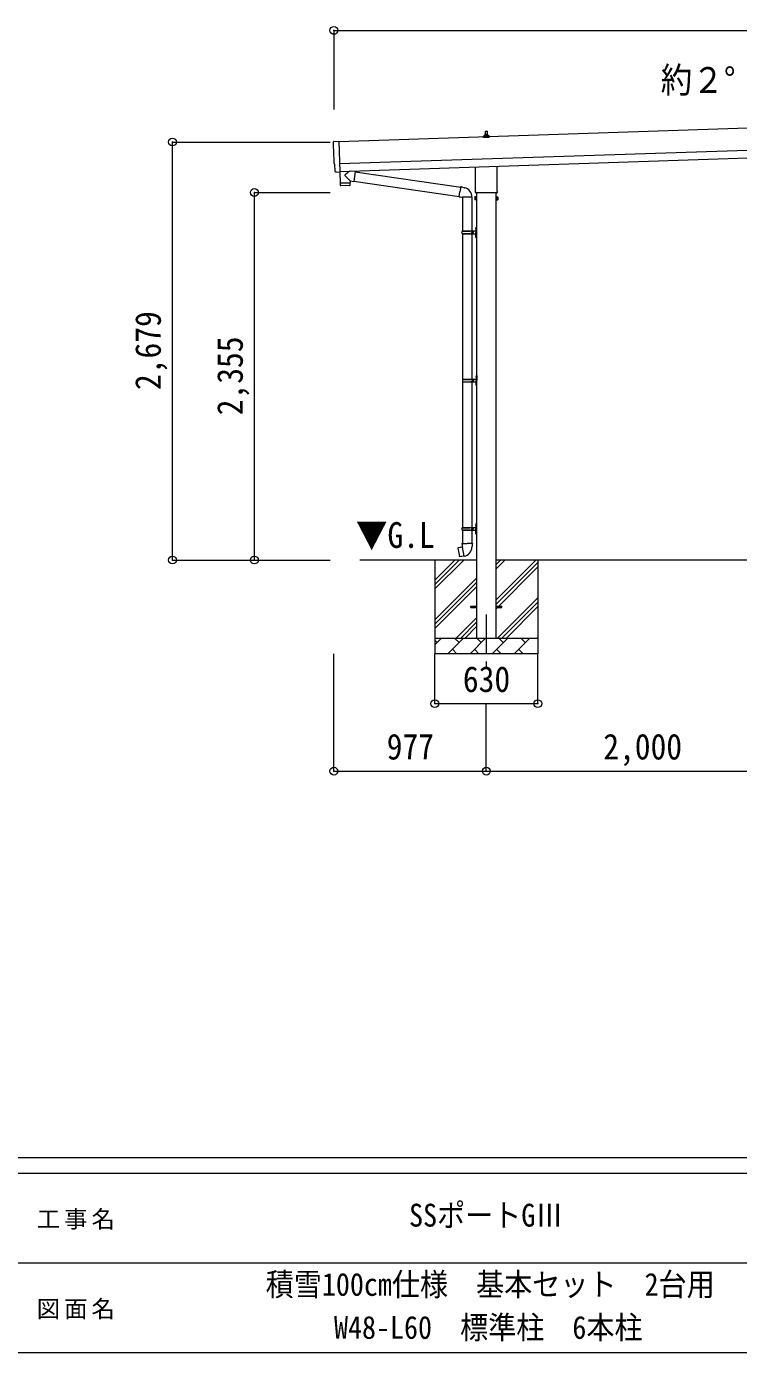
# Model space of a CAD drawing. Units: millimetres at full size, sheet at 1:50; some dimension numbers follow another scale. Extents: x -14053 to 14053, y -9700 to 9700.
# Drawn here: x -682 to 3882, y -9700 to -1203 of the extents above; entities that cross this region are included whole.
import ezdxf
from ezdxf.enums import TextEntityAlignment as Align

# ---------------------------------------------------------------- set-up
doc = ezdxf.new("R2010")
doc.units = ezdxf.units.MM
doc.header["$LTSCALE"] = 50
doc.header["$PDMODE"] = 32
doc.header["$PDSIZE"] = 50
doc.linetypes.add('CHAIN1', pattern=[8, 5, -1, 1, -1])
for name, color, linetype, lineweight in [('0-0_0', 7, 'Continuous', 9), ('0-1_Defpoints', 4, 'Continuous', 9), ('0-2_TEXT1', 7, 'Continuous', 9), ('0-6_PARTS1', 6, 'Continuous', 9), ('F-0', 7, 'Continuous', 9)]:
    doc.layers.add(name, color=color, linetype=linetype, lineweight=lineweight)
doc.styles.add('ＭＳ ゴシック', font='')
doc.styles.get('ＭＳ ゴシック').set_extended_font_data('MS Gothic')

msp = doc.modelspace()

# ---------------------------------------------------------------- linework, layer by layer
at = {"layer": '0-0_0'}
for p, q in [((2203.27, -4621.86), (1455.11, -4621.86)), ((1935.77, -4621.86), (1935.77, -5221.86)), ((1935.77, -4806.91), (2120.82, -4621.86)), ((1935.77, -4778.63), (2092.54, -4621.86)), ((1935.77, -4750.34), (2064.25, -4621.86)), ((2328.27, -4876.96), (2583.37, -4621.86)), ((2328.27, -4678.97), (2385.38, -4621.86)), ((2328.27, -4650.68), (2357.09, -4621.86)), ((4203.27, -4621.86), (2328.27, -4621.86)), ((2328.27, -4905.24), (2595.77, -4637.74)), ((2328.27, -4933.53), (2595.77, -4666.03)), ((2595.77, -4621.86), (2595.77, -5221.86)), ((1935.77, -5004.9), (2203.27, -4737.4)), ((1935.77, -5033.18), (2203.27, -4765.68)), ((1935.77, -5061.47), (2203.27, -4793.97)), ((2337.93, -5121.86), (2595.77, -4864.02)), ((2366.21, -5121.86), (2595.77, -4892.3)), ((2394.49, -5121.86), (2595.77, -4920.59)), ((2073.37, -5121.86), (2203.27, -4991.96)), ((2101.65, -5121.86), (2203.27, -5020.24)), ((2129.94, -5121.86), (2203.27, -5048.53)), ((1935.77, -5121.86), (2595.77, -5121.86)), ((1935.77, -5164.75), (1978.66, -5121.86)), ((1950.11, -5150.41), (1935.77, -5136.07)), ((2020.08, -5221.86), (2120.08, -5121.86)), ((2091.53, -5150.41), (2062.98, -5121.86)), ((2161.5, -5221.86), (2261.5, -5121.86)), ((2232.95, -5150.41), (2204.4, -5121.86)), ((2302.93, -5221.86), (2402.93, -5121.86)), ((2374.37, -5150.41), (2345.82, -5121.86)), ((2444.35, -5221.86), (2544.35, -5121.86)), ((2515.79, -5150.41), (2487.24, -5121.86)), ((2592.48, -5121.86), (2595.77, -5118.58)), ((2595.77, -5221.86), (1935.77, -5221.86)), ((2048.64, -5193.31), (2077.19, -5221.86)), ((2190.06, -5193.31), (2218.61, -5221.86)), ((2331.48, -5193.31), (2360.03, -5221.86)), ((2472.9, -5193.31), (2501.45, -5221.86))]:
    msp.add_line(p, q, dxfattribs=at)
at = {"layer": '0-1_Defpoints'}
for p, q in [((7213.13, -1745.25), (1320.12, -1941.68)), ((1288.46, -1939.3), (1319.95, -1936.59)), ((1319.95, -1936.59), (1326.55, -2134.34)), ((1324.79, -2081.6), (7217.8, -1885.17)), ((1326.45, -2131.57), (7219.46, -1935.14)), ((2247.52, -1913.1), (2247.52, -1905.38)), ((2284.02, -1913.1), (2247.52, -1913.1)), ((2247.9, -1904.6), (2283.64, -1904.6)), ((2248.28, -1904.41), (2255, -1902.78)), ((2255.39, -1902.6), (2276.15, -1902.6)), ((2255.77, -1901.81), (2255.77, -1897.6)), ((2256.77, -1897.6), (2274.77, -1897.6)), ((2259.77, -1897.6), (2260.5, -1874.07)), ((2261.49, -1873.1), (2270.04, -1873.1)), ((2271.04, -1874.07), (2271.77, -1897.6)), ((2275.77, -1901.81), (2275.77, -1897.6)), ((2283.25, -1904.41), (2276.53, -1902.78)), ((2284.02, -1913.1), (2284.02, -1905.38)), ((1295.53, -2085.96), (1294.93, -2085.98)), ((1297.09, -2132.97), (1295.53, -2085.96)), ((2197.47, -2257.09), (2197.47, -2102.54)), ((2334.07, -2097.99), (2334.07, -2257.09)), ((1306.96, -2135.99), (1300.03, -2135.86)), ((1307.69, -2135.7), (1308.33, -2135.04)), ((1308.33, -2135.04), (1326.58, -2135.34)), ((1326.55, -2134.34), (1326.58, -2135.34)), ((2191.77, -2295.36), (2192.53, -2294.04)), ((2195.77, -2265.86), (2195.77, -2260.36)), ((2333.71, -2269.36), (2197.83, -2269.36)), ((2203.27, -2269.36), (2203.27, -5121.86)), ((2328.27, -5121.86), (2328.27, -2269.36)), ((2335.77, -2260.36), (2335.77, -2265.86)), ((2339.77, -2295.36), (2339.01, -2294.04)), ((2191.77, -2295.36), (2191.77, -2312.36)), ((2191.77, -2312.36), (2192.53, -2313.67)), ((2198.77, -2298.95), (2192.53, -2298.95)), ((2198.77, -2308.77), (2192.53, -2308.77)), ((2198.77, -2313.67), (2192.53, -2313.67)), ((2201.27, -2313.06), (2198.77, -2313.06)), ((2330.27, -2313.06), (2332.77, -2313.06)), ((2332.77, -2298.95), (2339.01, -2298.95)), ((2332.77, -2308.77), (2339.01, -2308.77)), ((2332.77, -2313.67), (2339.01, -2313.67)), ((2339.77, -2312.36), (2339.01, -2313.67)), ((2339.77, -2295.36), (2339.77, -2312.36)), ((2165.77, -4917.36), (2203.27, -4917.36)), ((2165.77, -4926.36), (2165.77, -4917.36)), ((2165.77, -4926.36), (2203.27, -4926.36)), ((2328.27, -4917.36), (2365.77, -4917.36)), ((2328.27, -4926.36), (2365.77, -4926.36)), ((2365.77, -4926.36), (2365.77, -4917.36))]:
    msp.add_line(p, q, dxfattribs=at)
at = {"layer": '0-1_Defpoints', "color": 7, "linetype": 'CHAIN1'}
msp.add_line((2265.77, -4971.86), (2265.77, -5362.6), dxfattribs=at)
at = {"layer": '0-1_Defpoints'}
for points in [[(2198.77, -2313.67), (2198.77, -2294.04), (2192.53, -2294.04)], [(2332.77, -2313.67), (2332.77, -2294.04), (2339.01, -2294.04)], [(2198.77, -2313.06), (2198.77, -2294.66), (2201.27, -2294.66)], [(2332.77, -2313.06), (2332.77, -2294.66), (2330.27, -2294.66)]]:
    msp.add_lwpolyline(points, dxfattribs=at)
for points in [[(2201.27, -2314.36), (2201.27, -2293.36), (2203.27, -2293.36), (2203.27, -2314.36)], [(2330.27, -2314.36), (2330.27, -2293.36), (2328.27, -2293.36), (2328.27, -2314.36)]]:
    msp.add_lwpolyline(points, close=True, dxfattribs=at)
for centre, radius, start, end in [((2248.52, -1905.38), 1, 103.62699, 180), ((2254.77, -1901.81), 1, 283.62699, 0), ((2259.85, -1898.23), 4.13, 90, 171.17633), ((2256.77, -1898.6), 1, 90, 180), ((2261.49, -1874.1), 1, 90, 178.60509), ((2269.1, -1897.6), 4.83, 133.60282, 180), ((2262.44, -1897.6), 4.83, 0, 46.39718), ((2270.04, -1874.1), 1, 1.39491, 90), ((2271.68, -1898.23), 4.13, 8.82367, 90), ((2274.77, -1898.6), 1, 0, 90), ((2276.77, -1901.81), 1, 180, 256.37301), ((2283.02, -1905.38), 1, 0, 76.37301), ((2196.11, -2296.5), 4.34, 145.61575, 214.38425), ((2199.77, -2260.36), 4, 125.09963, 180), ((2199.77, -2265.86), 4, 180, 194.47751), ((2199.77, -2265.86), 4, 194.47751, 241.04498), ((2331.77, -2265.86), 4, 298.95502, 345.52249), ((2331.77, -2260.36), 4, 0, 54.90037), ((2331.77, -2265.86), 4, 345.52249, 0), ((2335.42, -2296.5), 4.34, 325.61575, 34.38425), ((2208.01, -2303.86), 16.24, 162.41205, 197.58795), ((2196.11, -2311.22), 4.34, 145.61575, 214.38425), ((2323.53, -2303.86), 16.24, 342.41205, 17.58795), ((2335.42, -2311.22), 4.34, 325.61575, 34.38425)]:
    msp.add_arc(centre, radius, start, end, dxfattribs=at)
for centre, major_axis, ratio, start_param, end_param in [((1288.71, -1942.29), (-3, -0.1), 0.99863, 4.7647489, 6.2979817), ((-3472.16, -2171.45), (4760.73, 158.69), 0.99863, 6.2686928, 6.2979817), ((1294.78, -2081.59), (-4.4, -0.15), 0.99863, 6.2686928, 7.8539816), ((1300.1, -2132.86), (-2.11, -2.14), 0.9974, 5.5252311, 7.0411395), ((1306.98, -2134.99), (-0.704, -0.714), 0.9974, 0.7579542, 1.5707963)]:
    msp.add_ellipse(centre, major_axis=major_axis, ratio=ratio, start_param=start_param, end_param=end_param, dxfattribs=at)
at = {"layer": '0-2_TEXT1'}
for p, q in [((1326.18, -2135.34), (1328.55, -2206.55)), ((1328.55, -2206.55), (1392.52, -2204.41)), ((1392.55, -2205.41), (1328.59, -2207.54)), ((1328.59, -2207.54), (1329.25, -2220.58)), ((1333.05, -2206.4), (1333.1, -2207.39)), ((1392.12, -2192.4), (1360.62, -2159.89)), ((1387.87, -2129.53), (1360.66, -2152.56)), ((1388.02, -2204.56), (1388.04, -2205.56)), ((1392.12, -2192.4), (1392.52, -2204.41)), ((1392.12, -2192.4), (1416.6, -2195.88)), ((1392.76, -2218.47), (1392.55, -2205.41)), ((1425.56, -2132.82), (1399.65, -2129.13)), ((1425.56, -2132.82), (1416.6, -2195.88)), ((1416.86, -2194.05), (2091.48, -2291.07)), ((1425.3, -2134.65), (2101.9, -2231.98)), ((1389.86, -2221.51), (1332.35, -2223.43)), ((2091.16, -2292.89), (2096.69, -2261.52)), ((2091.16, -2292.89), (2091.56, -2295.14)), ((2091.16, -2292.89), (2096.31, -2293.71)), ((2095.12, -2295.77), (2096.31, -2293.71)), ((2096.31, -2293.71), (2110.91, -2296.02)), ((2102.22, -2230.16), (2096.69, -2261.52)), ((2102.22, -2230.16), (2103.36, -2228.18)), ((2103.36, -2228.18), (2106.93, -2228.81)), ((2106.93, -2228.81), (2107.34, -2231.15)), ((2121.85, -2233.98), (2123.54, -2235.6)), ((2123.54, -2235.6), (2125.66, -2236.05)), ((2091.56, -2295.14), (2095.12, -2295.77)), ((2110.91, -2296.02), (2113.12, -2295.04)), ((2173.42, -2295.43), (2112.23, -2295.43)), ((2113.27, -2295.43), (2113.27, -2512.86)), ((2173.27, -2295.43), (2173.27, -2512.86)), ((2110.27, -2514.86), (2160.6, -2514.86)), ((2110.27, -2528.86), (2160.6, -2528.86)), ((2111.27, -2512.86), (2197.27, -2512.86)), ((2111.27, -2512.86), (2111.27, -2514.86)), ((2111.27, -2530.86), (2111.27, -2528.86)), ((2111.27, -2530.86), (2197.27, -2530.86)), ((2113.27, -2530.86), (2113.27, -3462.86)), ((2170.27, -2512.86), (2170.27, -2517.36)), ((2170.27, -2517.36), (2172.27, -2517.36)), ((2170.27, -2530.86), (2170.27, -2526.36)), ((2170.27, -2526.36), (2172.27, -2526.36)), ((2172.27, -2517.36), (2172.27, -2521.86)), ((2172.27, -2526.36), (2172.27, -2521.86)), ((2173.27, -2530.86), (2173.27, -3462.86)), ((2178.27, -2512.86), (2178.27, -2521.86)), ((2178.27, -2517.36), (2181.27, -2517.36)), ((2178.27, -2530.86), (2178.27, -2521.86)), ((2178.27, -2526.36), (2181.27, -2526.36)), ((2181.27, -2517.36), (2181.27, -2521.86)), ((2181.27, -2526.36), (2181.27, -2521.86)), ((2196.97, -2495.71), (2199.01, -2496.71)), ((2196.97, -2543.71), (2199.01, -2544.71)), ((2198.24, -2493.71), (2198.87, -2493.71)), ((2198.24, -2493.71), (2198.24, -2502.01)), ((2198.24, -2502.01), (2198.87, -2502.01)), ((2198.24, -2541.71), (2198.87, -2541.71)), ((2198.24, -2541.71), (2198.24, -2550.01)), ((2198.87, -2493.71), (2198.87, -2502.01)), ((2198.87, -2493.71), (2199.27, -2494.11)), ((2198.87, -2502.01), (2199.27, -2501.61)), ((2198.87, -2541.71), (2198.87, -2550.01)), ((2198.87, -2541.71), (2199.27, -2542.11)), ((2199.01, -2496.71), (2199.62, -2497.86)), ((2199.01, -2544.71), (2199.62, -2545.86)), ((2199.27, -2489.86), (2202.27, -2488.36)), ((2199.27, -2489.86), (2199.27, -2521.86)), ((2199.27, -2494.11), (2199.27, -2501.61)), ((2199.27, -2553.86), (2199.27, -2521.86)), ((2199.27, -2542.11), (2199.27, -2549.61)), ((2202.27, -2488.36), (2202.27, -2521.86)), ((2202.27, -2488.36), (2203.27, -2488.36)), ((2202.27, -2555.36), (2202.27, -2521.86)), ((2203.27, -2488.36), (2203.27, -2521.86)), ((2203.27, -2555.36), (2203.27, -2521.86)), ((2198.24, -2550.01), (2198.87, -2550.01)), ((2198.87, -2550.01), (2199.27, -2549.61)), ((2199.27, -2553.86), (2202.27, -2555.36)), ((2202.27, -2555.36), (2203.27, -2555.36)), ((2112.77, -3464.86), (2163.1, -3464.86)), ((2112.77, -3478.86), (2163.1, -3478.86)), ((2113.27, -3480.85), (2113.27, -4412.86)), ((2113.77, -3462.86), (2199.77, -3462.86)), ((2113.77, -3462.86), (2113.77, -3464.86)), ((2113.77, -3480.86), (2113.77, -3478.86)), ((2113.77, -3480.86), (2199.77, -3480.86)), ((2172.77, -3462.86), (2172.77, -3467.36)), ((2172.77, -3467.36), (2174.77, -3467.36)), ((2172.77, -3480.86), (2172.77, -3476.36)), ((2172.77, -3476.36), (2174.77, -3476.36)), ((2173.27, -3480.85), (2173.27, -4412.86)), ((2174.77, -3467.36), (2174.77, -3471.86)), ((2174.77, -3476.36), (2174.77, -3471.86)), ((2180.77, -3462.86), (2180.77, -3471.86)), ((2180.77, -3467.36), (2183.77, -3467.36)), ((2180.77, -3480.86), (2180.77, -3471.86)), ((2180.77, -3476.36), (2183.77, -3476.36)), ((2183.77, -3467.36), (2183.77, -3471.86)), ((2183.77, -3476.36), (2183.77, -3471.86)), ((2199.47, -3445.71), (2201.51, -3446.71)), ((2200.74, -3443.71), (2201.37, -3443.71)), ((2200.74, -3443.71), (2200.74, -3452.01)), ((2200.74, -3452.01), (2201.37, -3452.01)), ((2201.37, -3443.71), (2201.37, -3452.01)), ((2201.37, -3443.71), (2201.77, -3444.11)), ((2201.37, -3452.01), (2201.77, -3451.61)), ((2201.51, -3446.71), (2202.12, -3447.86)), ((2201.77, -3439.86), (2204.77, -3438.36)), ((2201.77, -3439.86), (2201.77, -3471.86)), ((2201.77, -3444.11), (2201.77, -3451.61)), ((2201.77, -3503.86), (2201.77, -3471.86)), ((2204.77, -3438.36), (2204.77, -3471.86)), ((2204.77, -3438.36), (2205.77, -3438.36)), ((2204.77, -3505.36), (2204.77, -3471.86)), ((2205.77, -3438.36), (2205.77, -3471.86)), ((2205.77, -3505.36), (2205.77, -3471.86)), ((2199.47, -3493.71), (2201.51, -3494.71)), ((2200.74, -3491.71), (2201.37, -3491.71)), ((2200.74, -3491.71), (2200.74, -3500.01)), ((2200.74, -3500.01), (2201.37, -3500.01)), ((2201.37, -3491.71), (2201.37, -3500.01)), ((2201.37, -3491.71), (2201.77, -3492.11)), ((2201.37, -3500.01), (2201.77, -3499.61)), ((2201.51, -3494.71), (2202.12, -3495.86)), ((2201.77, -3492.11), (2201.77, -3499.61)), ((2201.77, -3503.86), (2204.77, -3505.36)), ((2204.77, -3505.36), (2205.77, -3505.36)), ((2110.27, -4414.86), (2160.6, -4414.86)), ((2111.27, -4412.86), (2197.27, -4412.86)), ((2111.27, -4412.86), (2111.27, -4414.86)), ((2170.27, -4412.86), (2170.27, -4417.36)), ((2170.27, -4417.36), (2172.27, -4417.36)), ((2172.27, -4417.36), (2172.27, -4421.86)), ((2178.27, -4412.86), (2178.27, -4421.86)), ((2178.27, -4417.36), (2181.27, -4417.36)), ((2181.27, -4417.36), (2181.27, -4421.86)), ((2196.97, -4395.71), (2199.01, -4396.71)), ((2198.24, -4393.71), (2198.87, -4393.71)), ((2198.24, -4393.71), (2198.24, -4402.01)), ((2198.24, -4402.01), (2198.87, -4402.01)), ((2198.87, -4393.71), (2198.87, -4402.01)), ((2198.87, -4393.71), (2199.27, -4394.11)), ((2198.87, -4402.01), (2199.27, -4401.61)), ((2199.01, -4396.71), (2199.62, -4397.86)), ((2199.27, -4389.86), (2202.27, -4388.36)), ((2199.27, -4389.86), (2199.27, -4421.86)), ((2199.27, -4394.11), (2199.27, -4401.61)), ((2202.27, -4388.36), (2202.27, -4421.86)), ((2202.27, -4388.36), (2203.27, -4388.36)), ((2203.27, -4388.36), (2203.27, -4421.86)), ((2110.27, -4428.86), (2160.6, -4428.86)), ((2111.27, -4430.86), (2111.27, -4428.86)), ((2111.27, -4430.86), (2197.27, -4430.86)), ((2113.27, -4430.86), (2113.27, -4515.79)), ((2170.27, -4430.86), (2170.27, -4426.36)), ((2170.27, -4426.36), (2172.27, -4426.36)), ((2172.27, -4426.36), (2172.27, -4421.86)), ((2173.27, -4430.86), (2173.27, -4515.79)), ((2178.27, -4430.86), (2178.27, -4421.86)), ((2178.27, -4426.36), (2181.27, -4426.36)), ((2181.27, -4426.36), (2181.27, -4421.86)), ((2196.97, -4443.71), (2199.01, -4444.71)), ((2198.24, -4441.71), (2198.87, -4441.71)), ((2198.24, -4441.71), (2198.24, -4450.01)), ((2198.24, -4450.01), (2198.87, -4450.01)), ((2198.87, -4441.71), (2198.87, -4450.01)), ((2198.87, -4441.71), (2199.27, -4442.11)), ((2198.87, -4450.01), (2199.27, -4449.61)), ((2199.01, -4444.71), (2199.62, -4445.86)), ((2199.27, -4453.86), (2199.27, -4421.86)), ((2199.27, -4442.11), (2199.27, -4449.61)), ((2199.27, -4453.86), (2202.27, -4455.36)), ((2202.27, -4455.36), (2202.27, -4421.86)), ((2202.27, -4455.36), (2203.27, -4455.36)), ((2203.27, -4455.36), (2203.27, -4421.86)), ((2084.81, -4544.24), (2084, -4545.41)), ((2084, -4545.41), (2093.62, -4599.97)), ((2112.68, -4538.99), (2084.81, -4544.24)), ((2097.55, -4541.63), (2097.34, -4541.88)), ((2111.42, -4515.79), (2109.27, -4516.57)), ((2109.27, -4516.57), (2109.27, -4520.19)), ((2109.27, -4520.19), (2111.51, -4521)), ((2111.42, -4515.79), (2143.27, -4515.79)), ((2111.42, -4515.79), (2111.51, -4521)), ((2111.51, -4521), (2111.77, -4535.79)), ((2111.77, -4535.79), (2113.12, -4537.79)), ((2123.03, -4596.28), (2112.9, -4538.81)), ((2112.92, -4537.99), (2112.92, -4538.69)), ((2113.12, -4537.79), (2113.09, -4537.79)), ((2175.12, -4515.79), (2143.27, -4515.79)), ((2173.46, -4537.73), (2173.38, -4539.89)), ((2174.77, -4535.79), (2173.46, -4537.73)), ((2177.27, -4520.19), (2175.03, -4521)), ((2175.12, -4515.79), (2177.27, -4516.57)), ((2177.27, -4516.57), (2177.27, -4520.19)), ((2107.64, -4598.88), (2107.36, -4598.72)), ((2123.34, -4597.05), (2123.09, -4596.38))]:
    msp.add_line(p, q, dxfattribs=at)
for points in [[(2102.22, -2230.16), (2107.34, -2231.15), (2121.85, -2233.98)], [(2196.97, -2500.01), (2199.01, -2499.01), (2199.62, -2497.86)], [(2196.97, -2548.01), (2199.01, -2547.01), (2199.62, -2545.86)], [(2199.47, -3450.01), (2201.51, -3449.01), (2202.12, -3447.86)], [(2199.47, -3498.01), (2201.51, -3497.01), (2202.12, -3495.86)], [(2196.97, -4400.01), (2199.01, -4399.01), (2199.62, -4397.86)], [(2196.97, -4448.01), (2199.01, -4447.01), (2199.62, -4445.86)], [(2099.8, -4541.42), (2099.52, -4541.26), (2097.55, -4541.63)], [(2175.12, -4515.79), (2175.03, -4521), (2174.77, -4535.79)], [(2122.76, -4596.19), (2094.78, -4600.79), (2093.62, -4599.97)], [(2109.83, -4598.32), (2109.62, -4598.55), (2107.64, -4598.88)]]:
    msp.add_lwpolyline(points, dxfattribs=at)
for centre, radius, start, end in [((1364.04, -2156.24), 5, 132.56466, 226.88314), ((1332.24, -2220.43), 3, 182.90915, 271.95747), ((1389.76, -2218.51), 3, 271.90915, 0.90915), ((2113.12, -2295.04), 60.3, 359.62495, 78), ((2159.02, -2521.86), 49.25, 171.82876, 180.00002), ((2159.02, -2521.86), 49.25, 180.00002, 188.17127), ((2160.6, -2512.86), 2, 270, 359.99998), ((2160.6, -2530.86), 2, 0.00005, 90.00004), ((2202.57, -2497.86), 6, 136.21765, 223.78235), ((2202.57, -2545.86), 6, 136.21765, 223.78235), ((2197.27, -2510.86), 2, 270, 359.99998), ((2197.27, -2532.86), 2, 0.00005, 90.00004), ((2161.52, -3471.86), 49.25, 171.82876, 180.00002), ((2161.52, -3471.86), 49.25, 180.00002, 188.17127), ((2163.1, -3462.86), 2, 270, 359.99998), ((2163.1, -3480.86), 2, 0.00005, 90.00004), ((2205.07, -3447.86), 6, 136.21765, 223.78235), ((2199.77, -3460.86), 2, 270, 359.99998), ((2199.77, -3482.86), 2, 0.00005, 90.00004), ((2205.07, -3495.86), 6, 136.21765, 223.78235), ((2159.02, -4421.86), 49.25, 171.82876, 180.00002), ((2160.6, -4412.86), 2, 270, 359.99998), ((2202.57, -4397.86), 6, 136.21765, 223.78235), ((2197.27, -4410.86), 2, 270, 359.99998), ((2159.02, -4421.86), 49.25, 180.00002, 188.17127), ((2160.6, -4430.86), 2, 0.00005, 90.00004), ((2202.57, -4445.86), 6, 136.21765, 223.78235), ((2197.27, -4432.86), 2, 0.00005, 90.00004), ((2112.62, -4538.69), 0.3, 280.66842, 0), ((2113.12, -4537.99), 0.2, 100, 180), ((2113.12, -4537.79), 60.3, 279.96938, 358), ((2122.81, -4596.49), 0.3, 20, 99.33158), ((2123.52, -4596.98), 0.2, 200, 279.96938)]:
    msp.add_arc(centre, radius, start, end, dxfattribs=at)
at = {"layer": '0-6_PARTS1'}
for p, q in [((1288.77, -1227.84), (1288.77, -1734.8)), ((1288.77, -1227.84), (7248.77, -1227.84)), ((253.79, -1942.88), (1265.82, -1942.88)), ((253.79, -4621.86), (253.79, -1942.88)), ((779.22, -2266.86), (1265.82, -2266.86)), ((779.22, -4621.86), (779.22, -2266.86)), ((253.79, -4621.86), (1265.82, -4621.86)), ((779.22, -4621.86), (1265.82, -4621.86)), ((1288.77, -5974.41), (1288.77, -5221.86)), ((1935.77, -5541.98), (1935.77, -5221.86)), ((2595.77, -5541.98), (2595.77, -5221.86)), ((1935.77, -5541.98), (2595.77, -5541.98)), ((2265.77, -5974.41), (2265.77, -5541.98)), ((1288.77, -5974.41), (2265.77, -5974.41)), ((2265.77, -5974.41), (4265.77, -5974.41))]:
    msp.add_line(p, q, dxfattribs=at)
for p in [(1288.77, -1227.84), (253.79, -1942.88), (779.22, -2266.86), (253.79, -4621.86), (779.22, -4621.86), (1935.77, -5541.98), (2595.77, -5541.98), (1288.77, -5974.41), (2265.77, -5974.41)]:
    msp.add_point(p, dxfattribs=at)
at = {"layer": 'F-0', "color": 5, "lineweight": 5}
for p, q in [((-14053.43, -8450), (13346.57, -8450)), ((-14053.43, -8550), (8901.98, -8550)), ((-5748.03, -9125), (4501.97, -9125)), ((-14053.43, -9700), (13346.57, -9700))]:
    msp.add_line(p, q, dxfattribs=at)

# ---------------------------------------------------------------- texts
at = {"layer": '0-0_0', "style": 'ＭＳ ゴシック', "width": 0.9}
for s, p in [('約２°', (3383.77, -1677.37)), ('▼G.L', (1429.74, -4593.41))]:
    msp.add_text(s, height=165, dxfattribs=at).set_placement(p, align=Align.BOTTOM_LEFT)
at = {"layer": '0-6_PARTS1', "color": 7, "style": 'ＭＳ ゴシック', "width": 0.9}
for s, p in [('2,679', (228.79, -3532.37)), ('2,355', (754.22, -3694.36))]:
    msp.add_text(s, height=165, rotation=90, dxfattribs=at).set_placement(p, align=Align.BOTTOM_LEFT)
for s, p in [('630', (2115.77, -5516.98)), ('977', (1627.27, -5949.41)), ('2,000', (3015.77, -5949.41))]:
    msp.add_text(s, height=165, dxfattribs=at).set_placement(p, align=Align.BOTTOM_LEFT)
at = {"layer": 'F-0', "style": 'ＭＳ ゴシック', "width": 0.9}
for s, p in [('SSポートGⅢ', (1770.72, -8937.5)), ('積雪100cm仕様\u3000基本セット\u30002台用', (851.97, -9380.76)), ('W48-L60\u3000標準柱\u30006本柱', (1289.47, -9656.45))]:
    msp.add_text(s, height=146.6, dxfattribs=at).set_placement(p, align=Align.BOTTOM_LEFT)
at = {"layer": 'F-0', "char_height": 110, "attachment_point": 7, "style": 'ＭＳ ゴシック'}
for s, insert in [('\\T1.17;工事名', (-616.19, -8912.5)), ('\\T1.17;図面名', (-616.19, -9487.5))]:
    msp.add_mtext(s, dxfattribs=dict(at, insert=insert))

doc.saveas('drawing.dxf')
